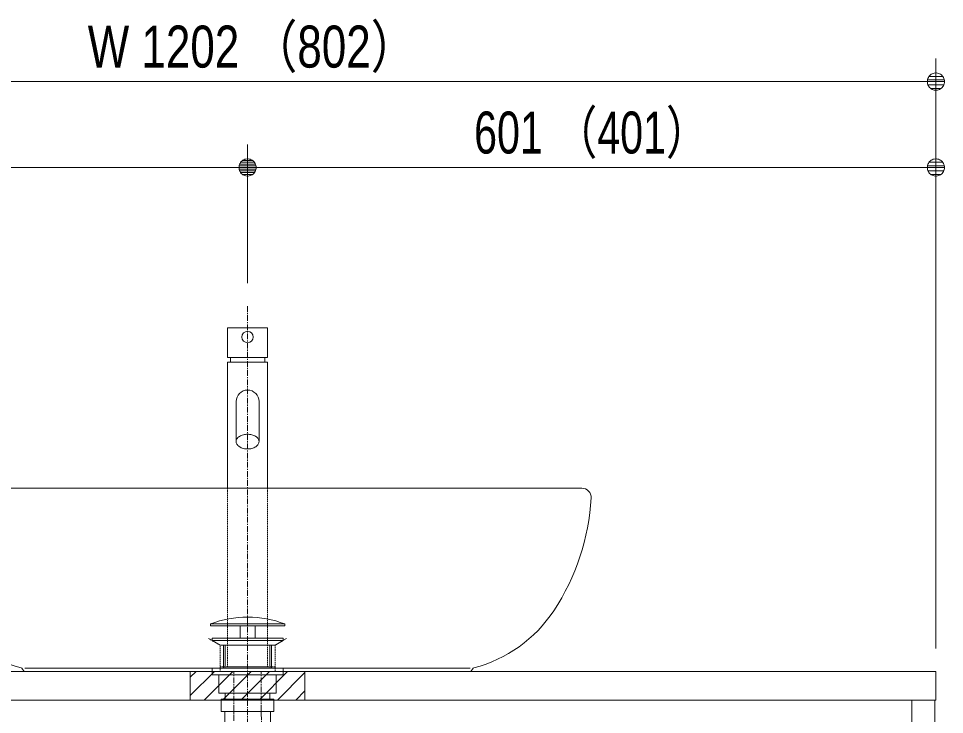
# Model space of a CAD drawing. Units: millimetres, scale not verified. Extents: x -6062 to 6062, y -3045 to 3045.
# Drawn here: x -4922 to -4114, y -1418 to -810 of the extents above; entities that cross this region are included whole.
import ezdxf
from ezdxf.enums import TextEntityAlignment as Align

# ---------------------------------------------------------------- set-up
doc = ezdxf.new("R2010")
doc.units = ezdxf.units.MM
doc.header["$LTSCALE"] = 20
doc.linetypes.add('CHAIN1', pattern=[8, 5, -1, 1, -1])
doc.linetypes.add('DASHED1', pattern=[1.8, 1.2, -0.6])
for name, color, linetype, lineweight in [('0-1_4給排水', 7, 'Continuous', 9), ('0-2_5ボウル・キャビネット', 7, 'Continuous', 9), ('0-3_2寸法-1', 7, 'Continuous', 9), ('0-4_0', 7, 'Continuous', 9)]:
    doc.layers.add(name, color=color, linetype=linetype, lineweight=lineweight)
doc.styles.add('ＭＳ Ｐゴシック', font='')
doc.styles.get('ＭＳ Ｐゴシック').set_extended_font_data('MS PGothic')

# ---------------------------------------------------------------- blocks, each defined once
blk = doc.blocks.new('_Dot')
at = {"layer": '0-4_0'}
for p, q in [((-10, 0), (-20, 0)), ((9.78, 2), (-9.78, 2)), ((7.99, 6), (-7.99, 6)), ((9.16, -3.98), (-9.16, -3.98)), ((6, -7.98), (-6, -7.98))]:
    blk.add_line(p, q, dxfattribs=at)
for points in [[(10, 0), (9.92, 1.25), (9.69, 2.49), (9.3, 3.68), (8.76, 4.82), (8.09, 5.88), (7.29, 6.85), (6.37, 7.71), (5.36, 8.44), (4.26, 9.05), (3.09, 9.51), (1.87, 9.82), (0.63, 9.98), (-0.63, 9.98), (-1.87, 9.82), (-3.09, 9.51), (-4.26, 9.05), (-5.36, 8.44), (-6.37, 7.71), (-7.29, 6.85), (-8.09, 5.88), (-8.76, 4.82), (-9.3, 3.68), (-9.69, 2.49), (-9.92, 1.25), (-10, 0), (0, 0)], [(-10, 0), (-9.92, -1.25), (-9.69, -2.49), (-9.3, -3.68), (-8.76, -4.82), (-8.09, -5.88), (-7.29, -6.85), (-6.37, -7.71), (-5.36, -8.44), (-4.26, -9.05), (-3.09, -9.51), (-1.87, -9.82), (-0.63, -9.98), (0.63, -9.98), (1.87, -9.82), (3.09, -9.51), (4.26, -9.05), (5.36, -8.44), (6.37, -7.71), (7.29, -6.85), (8.09, -5.88), (8.76, -4.82), (9.3, -3.68), (9.69, -2.49), (9.92, -1.25), (10, 0), (0, 0)]]:
    blk.add_lwpolyline(points, close=True, dxfattribs=at)
blk = doc.blocks.new('グループ-39')
at = {"layer": '0-2_5ボウル・キャビネット'}
blk.add_lwpolyline([(-70720, -27600), (-46680, -27600), (-46680, -28100), (-70720, -28100)], close=True, dxfattribs=at)
blk.add_lwpolyline([(-47100, -28600), (-47100, -28100), (-46700, -28100), (-46700, -41360), (-46740, -41400), (-47060, -41400), (-47100, -41360), (-47100, -40600)], dxfattribs=at)
blk = doc.blocks.new('グループ-41')
at = {"layer": '0-2_5ボウル・キャビネット'}
blk.add_blockref('グループ-39', (0, 0), dxfattribs=at)
blk = doc.blocks.new('グループ-42')
at = {"layer": '0-1_4給排水', "linetype": 'CHAIN1'}
blk.add_line((-58700, -21220), (-58700, -42300), dxfattribs=at)
at = {"layer": '0-1_4給排水'}
for p, q in [((-59119.3, -27140), (-59119.3, -27540)), ((-59089.3, -27140), (-59089.3, -27540)), ((-58309.3, -27140), (-58309.3, -27540)), ((-58279.3, -27140), (-58279.3, -27540))]:
    blk.add_line(p, q, dxfattribs=at)
for points in [[(-59349.3, -26770), (-58049.3, -26770), (-58049.3, -26800), (-59349.3, -26800)], [(-58829.3, -26800), (-58569.3, -26800), (-58569.3, -27020), (-58829.3, -27020)], [(-59319.3, -27020), (-58079.3, -27020), (-58079.3, -27060), (-59319.3, -27060)], [(-59180.6, -27140), (-59319.3, -27060), (-58079.3, -27060), (-58219.4, -27140)], [(-59319.3, -27540), (-58079.3, -27540), (-58079.3, -27660), (-59319.3, -27660)], [(-59199.3, -27660), (-58199.3, -27660), (-58199.3, -27980), (-59199.3, -27980)], [(-59159.3, -28080), (-58239.3, -28080), (-58239.3, -28300), (-59159.3, -28300)], [(-59089.3, -27980), (-58309.3, -27980), (-58309.3, -28080), (-59089.3, -28080)], [(-59099.3, -28300), (-58299.3, -28300), (-58299.3, -28540), (-59099.3, -28540)]]:
    blk.add_lwpolyline(points, close=True, dxfattribs=at)
blk.add_arc((-58699.3, -28470.4), 1820.4, 69.08018, 110.91982, dxfattribs=at)
blk = doc.blocks.new('グループ-45')
at = {"layer": '0-2_5ボウル・キャビネット'}
blk.add_line((-62590, -27540), (-54810, -27540), dxfattribs=at)
for points in [[(-54875.5, -24400), (-52860, -24400), (-64540, -24400)], [(-62653.1, -27536.6), (-62640, -27540), (-62600, -27600), (-54800, -27600), (-54760, -27540), (-54746.9, -27536.6)]]:
    blk.add_lwpolyline(points, dxfattribs=at)
at = {"layer": '0-2_5ボウル・キャビネット', "linetype": 'DASHED1'}
blk.add_lwpolyline([(-58020, -27024.5), (-58220, -27140), (-58220, -27540), (-59180, -27540), (-59180, -27140), (-59380, -27024.5)], dxfattribs=at)
at = {"layer": '0-2_5ボウル・キャビネット'}
for centre, radius, start, end in [((-64540, -24560), 160, 90, 183.13543), ((-52860, -24560), 160, 356.86457, 90), ((-60743.2, -24352), 3962.5, 183.13543, 213.50947), ((-56656.8, -24352), 3962.5, 326.49053, 356.86457), ((-62046, -25214.6), 2400, 213.50947, 255.34627), ((-55354, -25214.6), 2400, 284.65373, 326.49053)]:
    blk.add_arc(centre, radius, start, end, dxfattribs=at)
blk = doc.blocks.new('グループ-55')
at = {"layer": '0-1_4給排水'}
for p, q in [((-59000, -22120), (-59000, -22200)), ((-58400, -22120), (-58400, -22200))]:
    blk.add_line(p, q, dxfattribs=at)
for points in [[(-59050, -21600), (-59050, -22120), (-58350, -22120), (-58350, -21600)], [(-59050, -24400), (-58350, -24400), (-58350, -22200), (-59050, -22200)]]:
    blk.add_lwpolyline(points, close=True, dxfattribs=at)
for points in [[(-58900, -22885.7), (-58900, -23585.7), (-58899.2, -23597.3), (-58896.7, -23609.1), (-58892.3, -23621.1), (-58886, -23633), (-58877.7, -23644.8), (-58867.4, -23656.1), (-58855.3, -23666.8), (-58841.4, -23676.6), (-58826.1, -23685.5), (-58809.4, -23693.3)], [(-58809.4, -23693.3), (-58791.9, -23699.9), (-58773.6, -23705.3), (-58755, -23709.3), (-58736.4, -23712.1), (-58718, -23713.8), (-58700, -23714.3), (-58682, -23713.8), (-58663.6, -23712.1), (-58645, -23709.3), (-58626.4, -23705.3), (-58608.1, -23699.9), (-58590.6, -23693.3), (-58573.9, -23685.5), (-58558.6, -23676.6), (-58544.7, -23666.8), (-58532.6, -23656.1), (-58522.3, -23644.8), (-58514, -23633), (-58507.7, -23621.1), (-58503.3, -23609.1), (-58500.8, -23597.3), (-58500, -23585.7), (-58500, -22885.7)], [(-58500, -23585.7), (-58500.8, -23574.2), (-58503.3, -23562.3), (-58507.7, -23550.3), (-58514, -23538.4), (-58522.3, -23526.7), (-58532.6, -23515.4), (-58544.7, -23504.7), (-58558.6, -23494.8), (-58573.9, -23485.9), (-58590.6, -23478.1), (-58608.1, -23471.5), (-58626.4, -23466.2), (-58645, -23462.1), (-58663.6, -23459.3), (-58682, -23457.7), (-58700, -23457.2), (-58718, -23457.7), (-58736.4, -23459.3), (-58755, -23462.1), (-58773.6, -23466.2), (-58791.9, -23471.5), (-58809.4, -23478.1), (-58826.1, -23485.9), (-58841.4, -23494.8), (-58855.3, -23504.7), (-58867.4, -23515.4), (-58877.7, -23526.7), (-58886, -23538.4), (-58892.3, -23550.3), (-58896.7, -23562.3), (-58899.2, -23574.2), (-58900, -23585.7)]]:
    blk.add_lwpolyline(points, dxfattribs=at)
at = {"layer": '0-1_4給排水', "linetype": 'DASHED1'}
for points in [[(-59050, -27520), (-58350, -27520), (-58350, -24400), (-59050, -24400)], [(-59180, -27520), (-59180, -27600), (-58220, -27600), (-58220, -27520)]]:
    blk.add_lwpolyline(points, close=True, dxfattribs=at)
at = {"layer": '0-1_4給排水', "linetype": 'CHAIN1'}
for points in [[(-58940, -28348.3), (-58940, -28282.1), (-58940, -27600)], [(-58460, -28348.3), (-58460, -28282.1), (-58460, -27600)]]:
    blk.add_lwpolyline(points, dxfattribs=at)
at = {"layer": '0-1_4給排水'}
blk.add_circle((-58700, -21760), 100, dxfattribs=at)
for start, end in [(90, 180), (0, 90)]:
    blk.add_arc((-58700, -22885.7), 200, start, end, dxfattribs=at)
at = {"layer": '0-1_4給排水', "linetype": 'CHAIN1'}
for centre, start, end in [((-63583, -28348.3), 328.96258, 0), ((-53817, -28348.3), 180, 211.03742)]:
    blk.add_arc(centre, 4643, start, end, dxfattribs=at)

msp = doc.modelspace()

# ---------------------------------------------------------------- linework, layer by layer
at = {"layer": '0-2_5ボウル・キャビネット'}
for p, q in [((-4772.5, -1385), (-4767.5, -1380)), ((-4772.5, -1401), (-4751.5, -1380)), ((-4760.5, -1405), (-4735.5, -1380)), ((-4744.5, -1405), (-4719.5, -1380)), ((-4728.5, -1405), (-4703.5, -1380)), ((-4712.5, -1405), (-4687.5, -1380)), ((-4696.5, -1405), (-4672.5, -1381)), ((-4680.5, -1405), (-4672.5, -1397))]:
    msp.add_line(p, q, dxfattribs=at)
msp.add_lwpolyline([(-4772.5, -1405), (-4772.5, -1380), (-4672.5, -1380), (-4672.5, -1405)], close=True, dxfattribs=at)
at = {"layer": '0-2_5ボウル・キャビネット', "linetype": 'DASHED1'}
msp.add_lwpolyline([(-4772.5, -1405), (-4772.5, -1380), (-4672.5, -1380), (-4672.5, -1405)], dxfattribs=at)
at = {"layer": '0-3_2寸法-1'}
for p, q in [((-4121.5, -920), (-4121.5, -845)), ((-4136.51, -865), (-5308.49, -865)), ((-4722.5, -1041), (-4722.5, -920)), ((-4722.5, -1041), (-4722.5, -920)), ((-4121.5, -1360), (-4121.5, -920)), ((-5308.49, -940), (-4737.51, -940)), ((-4136.51, -940), (-4707.49, -940))]:
    msp.add_line(p, q, dxfattribs=at)

# ---------------------------------------------------------------- block references
at = {"layer": '0-1_4給排水', "xscale": 0.05, "yscale": 0.05}
for name in ['グループ-42', 'グループ-55']:
    msp.add_blockref(name, (-1787.5, 0), dxfattribs=at)
at = {"layer": '0-2_5ボウル・キャビネット', "xscale": 0.05, "yscale": 0.05}
for name in ['グループ-45', 'グループ-41']:
    msp.add_blockref(name, (-1787.5, 0), dxfattribs=at)
at = {"layer": '0-3_2寸法-1', "xscale": 0.7503418, "yscale": 0.7503418}
for p in [(-4121.5, -865), (-4722.5, -940), (-4121.5, -940)]:
    msp.add_blockref('_Dot', p, dxfattribs=at)
at = {"layer": '0-3_2寸法-1', "xscale": 0.7503418, "yscale": 0.7503418, "rotation": 180}
msp.add_blockref('_Dot', (-4722.5, -940), dxfattribs=at)

# ---------------------------------------------------------------- texts
at = {"layer": '0-3_2寸法-1', "style": 'ＭＳ Ｐゴシック'}
for s, height, width, p in [('W 1202 （802）', 36.69, 0.8, (-4862.07, -863.81)), ('601 （401）', 36.66, 0.75, (-4524.7, -938.81))]:
    msp.add_text(s, height=height, dxfattribs=dict(at, width=width)).set_placement(p, align=Align.BOTTOM_LEFT)

doc.saveas('drawing.dxf')
